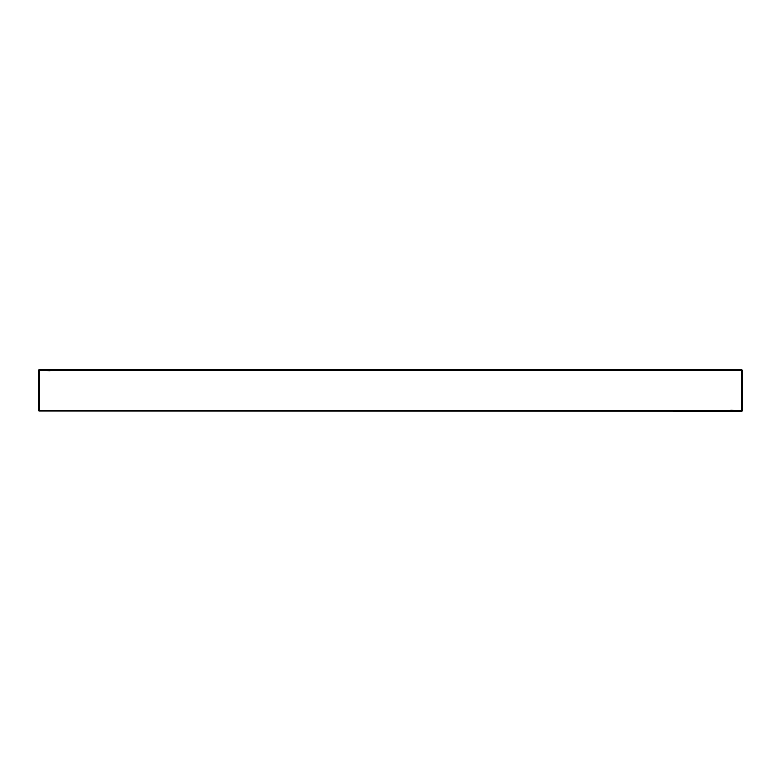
<?xml version="1.0" encoding="UTF-8"?>
<svg xmlns="http://www.w3.org/2000/svg" width="781" height="781" viewBox="0 0 781 781"><rect width="100%" height="100%" fill="white"/><g stroke="black" fill="none" stroke-linecap="round" stroke-linejoin="round"><path stroke-width="1.17" d="M39.07 369.95L39.05 410.757L741.93 411.05L741.95 370.243L39.05 369.95L39.05 410.757L741.706 410.757L741.706 369.95L39.05 369.95L50.013 370.594M674.12 410.757L741.706 411.05L741.706 369.95M730.743 410.406L741.706 411.05"/></g></svg>
